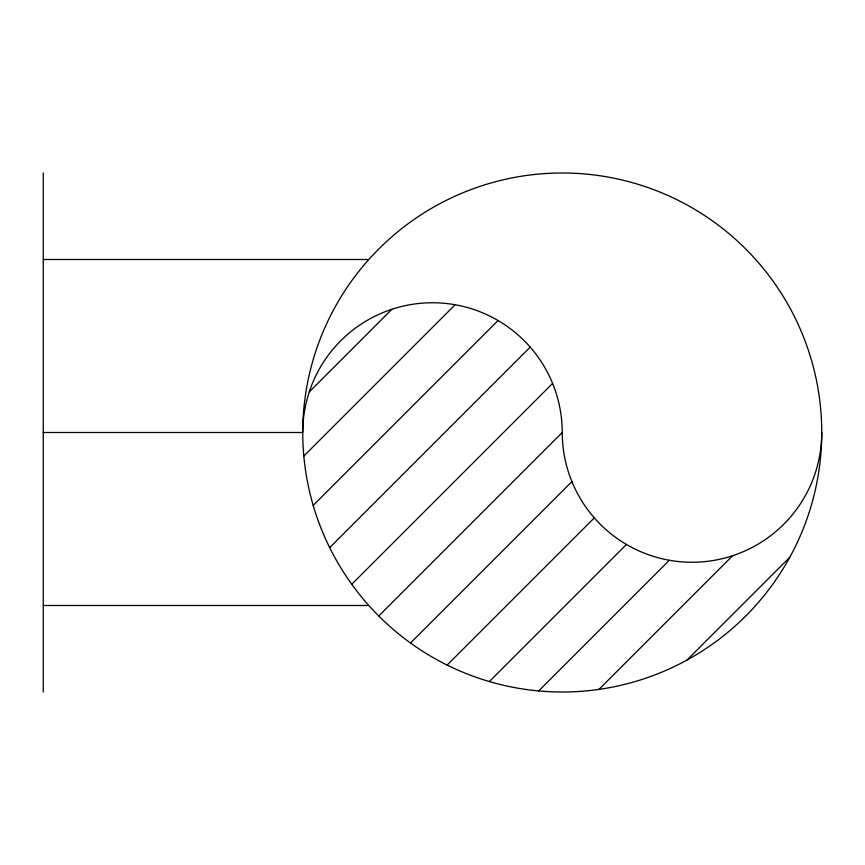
<?xml version="1.0" encoding="UTF-8"?>
<svg xmlns="http://www.w3.org/2000/svg" width="865" height="865" viewBox="0 0 865 865"><rect width="100%" height="100%" fill="white"/><g stroke="black" fill="none" stroke-linecap="round" stroke-linejoin="round"><path stroke-width="1.3" d="M309.27 391.899L391.899 309.27M303.82 456.06L455.141 304.739M313.195 505.398L498.067 320.537M329.684 547.632L530.202 347.114M351.763 584.275L552.605 383.422M378.762 615.999L562.25 432.5A129.75 129.75 0 0 0 432.5 302.75A129.75 129.75 0 0 0 302.75 432.5L43.25 432.5M410.486 642.987L571.895 481.578M447.129 665.066L594.309 517.886M489.352 681.555L626.444 544.463M538.7 690.93L669.369 560.26M598.948 689.394L732.612 555.73M687.026 660.027L789.777 557.276M43.25 259.5L367.625 259.5M43.25 605.5L367.625 605.5M43.25 173L43.25 692M821.75 432.5A259.5 259.5 0 0 1 432.5 657.238A259.5 259.5 0 0 1 432.5 207.762A259.5 259.5 0 0 1 821.75 432.5A129.75 129.75 0 0 1 692 562.25A129.75 129.75 0 0 1 562.25 432.5"/></g></svg>
